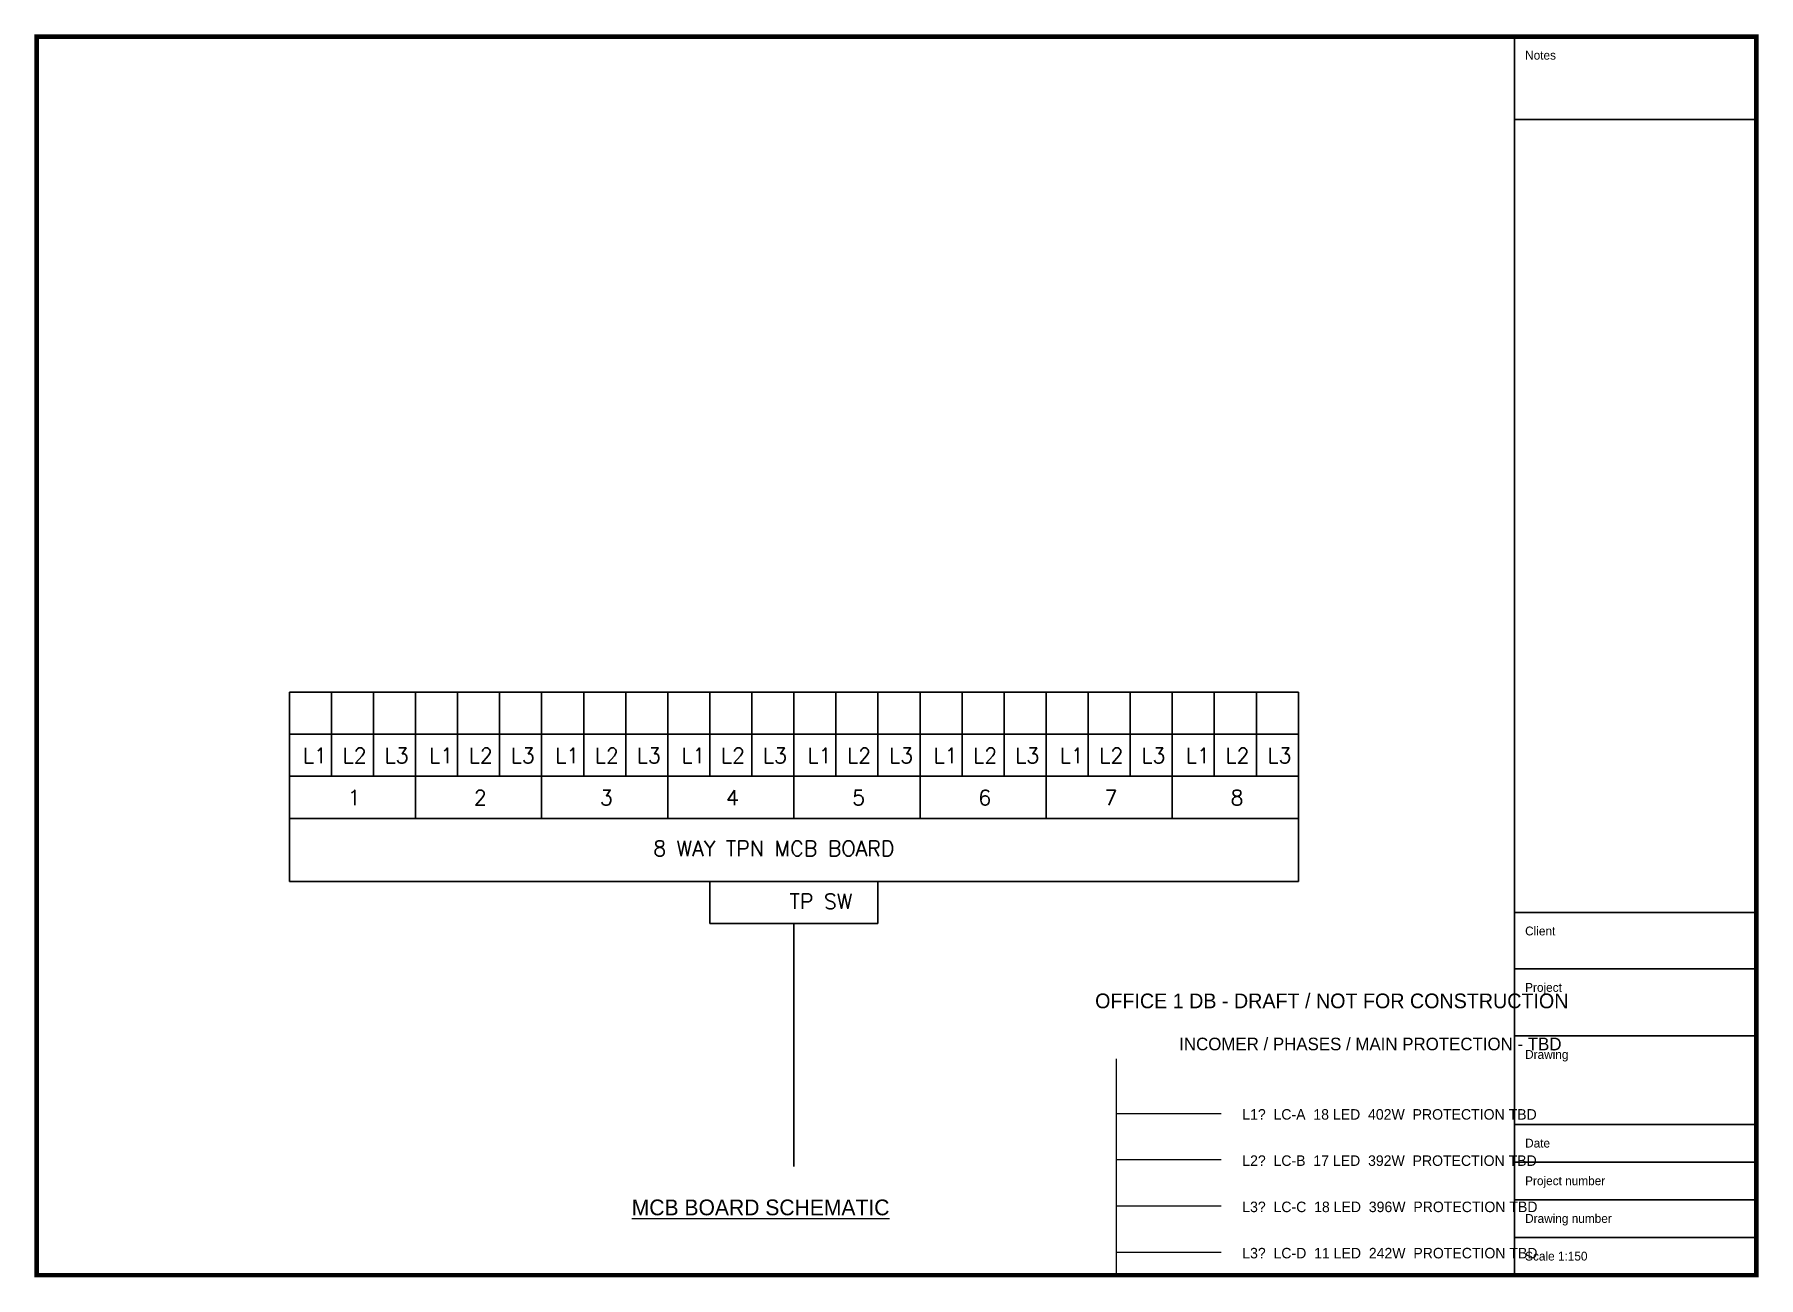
# Paper-space layout 'Layout2 (2)' of a CAD drawing. Header units: millimetres. Extents: x 10 to 283, y 3 to 200.
# The model-space entities are those that its viewports show. They can reach past a viewport. Long polylines and large blocks are cut down to what shows.
import ezdxf

# ---------------------------------------------------------------- set-up
doc = ezdxf.new("R2010")
doc.units = ezdxf.units.MM
doc.layers.get('0').update_dxf_attribs({"lineweight": 9})
doc.layers.add('circuitory', color=7, linetype='Continuous', lineweight=18)
doc.layers.add('E-DB-CONCEPT', color=7, linetype='Continuous', lineweight=18)
doc.layers.add('view', color=7, linetype='Continuous')
doc.styles.add('25S', font='simplex', dxfattribs={"height": 250})

msp = doc.modelspace()

# ---------------------------------------------------------------- linework, layer by layer
at = {"layer": 'circuitory', "color": 0, "lineweight": 30}
for p, q in [((12835, -6483), (36835, -6483)), ((12835, -6483), (12835, -10983)), ((13835, -6483), (13835, -8483)), ((14835, -6483), (14835, -8483)), ((15835, -6483), (15835, -9483)), ((16835, -6483), (16835, -8483)), ((17835, -6483), (17835, -8483)), ((18835, -6483), (18835, -9483)), ((19835, -6483), (19835, -8483)), ((20835, -6483), (20835, -8483)), ((21835, -6483), (21835, -9483)), ((22835, -6483), (22835, -8483)), ((23835, -6483), (23835, -8483)), ((24835, -6483), (24835, -9483)), ((25835, -6483), (25835, -8483)), ((26835, -6483), (26835, -8483)), ((27835, -6483), (27835, -9483)), ((28835, -6483), (28835, -8483)), ((29835, -6483), (29835, -8483)), ((30835, -6483), (30835, -9483)), ((31835, -6483), (31835, -8483)), ((32835, -6483), (32835, -8483)), ((33835, -6483), (33835, -9483)), ((34835, -6483), (34835, -8483)), ((35835, -6483), (35835, -8483)), ((36835, -6483), (36835, -10983)), ((12835, -7483), (24835, -7483)), ((24835, -7483), (36835, -7483)), ((12835, -8483), (24835, -8483)), ((24835, -8483), (36835, -8483)), ((12835, -9483), (36835, -9483)), ((12835, -10983), (36835, -10983)), ((22835, -10983), (22835, -11983)), ((26835, -11983), (26835, -10983)), ((22835, -11983), (26835, -11983)), ((24835, -11983), (24835, -17767))]:
    msp.add_line(p, q, dxfattribs=at)
at = {"layer": 'E-DB-CONCEPT', "lineweight": 15}
for p, q in [((32500, -15200), (32500, -31400)), ((32500, -16500), (35000, -16500)), ((32500, -17600), (35000, -17600)), ((32500, -18700), (35000, -18700)), ((32500, -19800), (35000, -19800))]:
    msp.add_line(p, q, dxfattribs=at)

# ---------------------------------------------------------------- texts
at = {"linetype": 'ByBlock', "lineweight": 15}
msp.add_text('%%UMCB BOARD SCHEMATIC', height=375, dxfattribs=at).set_placement((20978, -18925))
at = {"layer": 'circuitory', "color": 0, "linetype": 'ByBlock', "lineweight": 30, "style": '25S'}
for s, p in [('L1', (13160, -8169)), ('L2', (14101, -8169)), ('L3', (15101, -8169)), ('L1', (16160, -8169)), ('L2', (17101, -8169)), ('L3', (18101, -8169)), ('L1', (19160, -8169)), ('L2', (20101, -8169)), ('L3', (21101, -8169)), ('L1', (22160, -8169)), ('L2', (23101, -8169)), ('L3', (24101, -8169)), ('L1', (25160, -8169)), ('L2', (26101, -8169)), ('L3', (27101, -8169)), ('L1', (28160, -8169)), ('L2', (29101, -8169)), ('L3', (30101, -8169)), ('L1', (31160, -8169)), ('L2', (32101, -8169)), ('L3', (33101, -8169)), ('L1', (34160, -8169)), ('L2', (35101, -8169)), ('L3', (36101, -8169)), ('1', (14221, -9169)), ('2', (17221, -9169)), ('3', (20221, -9169)), ('4', (23221, -9169)), ('5', (26221, -9169)), ('6', (29221, -9169)), ('7', (32221, -9169)), ('8', (35221, -9169)), ('8 WAY TPN MCB BOARD', (21490, -10379)), ('TP SW', (24731, -11639))]:
    msp.add_text(s, height=360, dxfattribs=at).set_placement(p)
at = {"layer": 'E-DB-CONCEPT', "lineweight": 15}
for s, height, p in [('OFFICE 1 DB - DRAFT / NOT FOR CONSTRUCTION', 350, (32000, -14000)), ('INCOMER / PHASES / MAIN PROTECTION - TBD', 300, (34000, -15000)), ('L1?  LC-A  18 LED  402W  PROTECTION TBD', 250, (35500, -16650)), ('L2?  LC-B  17 LED  392W  PROTECTION TBD', 250, (35500, -17750)), ('L3?  LC-C  18 LED  396W  PROTECTION TBD', 250, (35500, -18850)), ('L3?  LC-D  11 LED  242W  PROTECTION TBD', 250, (35500, -19950))]:
    msp.add_text(s, height=height, dxfattribs=at).set_placement(p)

psp = doc.layouts.new('Layout2 (2)')

# ---------------------------------------------------------------- linework, layer by layer
at = {"lineweight": 25}
for p, q in [((244.29, 199.57), (244.29, 137.2)), ((244.29, 186.42), (282.63, 186.42)), ((244.29, 137.2), (244.29, 3.15)), ((244.29, 60.68), (282.63, 60.68)), ((244.29, 51.73), (282.63, 51.73)), ((244.29, 41.1), (282.63, 41.1)), ((244.29, 27.04), (282.63, 27.04)), ((244.29, 21.07), (282.63, 21.07)), ((244.29, 15.1), (282.63, 15.1)), ((244.29, 9.12), (282.63, 9.12))]:
    psp.add_line(p, q, dxfattribs=at)
at = {"lineweight": 15, "const_width": 0.7}
psp.add_lwpolyline([(9.94, 199.57), (282.63, 199.57), (282.63, 3.15), (9.94, 3.15), (9.94, 199.57)], dxfattribs=at)

# ---------------------------------------------------------------- texts
at = {"lineweight": 15}
for s, height, p in [('Notes', 1.401, (245.97, 195.93)), ('Client', 1.401, (245.97, 57.05)), ('Project', 1.401, (245.97, 48.1)), ('Drawing', 1.401, (245.97, 37.47)), ('Date', 1.401, (245.97, 23.41)), ('Project number', 1.4007, (245.97, 17.44)), ('Drawing number', 1.4007, (245.97, 11.46)), ('Scale 1:150', 1.4007, (245.97, 5.49))]:
    psp.add_text(s, height=height, dxfattribs=at).set_placement(p)

# ---------------------------------------------------------------- viewports
at = {"layer": 'view'}
psp.add_viewport(center=(146.29, 101.36), size=(272.69, 196.421), view_center_point=(27275.78, -5620.66), view_height=29463.1544, dxfattribs=at)

doc.saveas('drawing.dxf')
